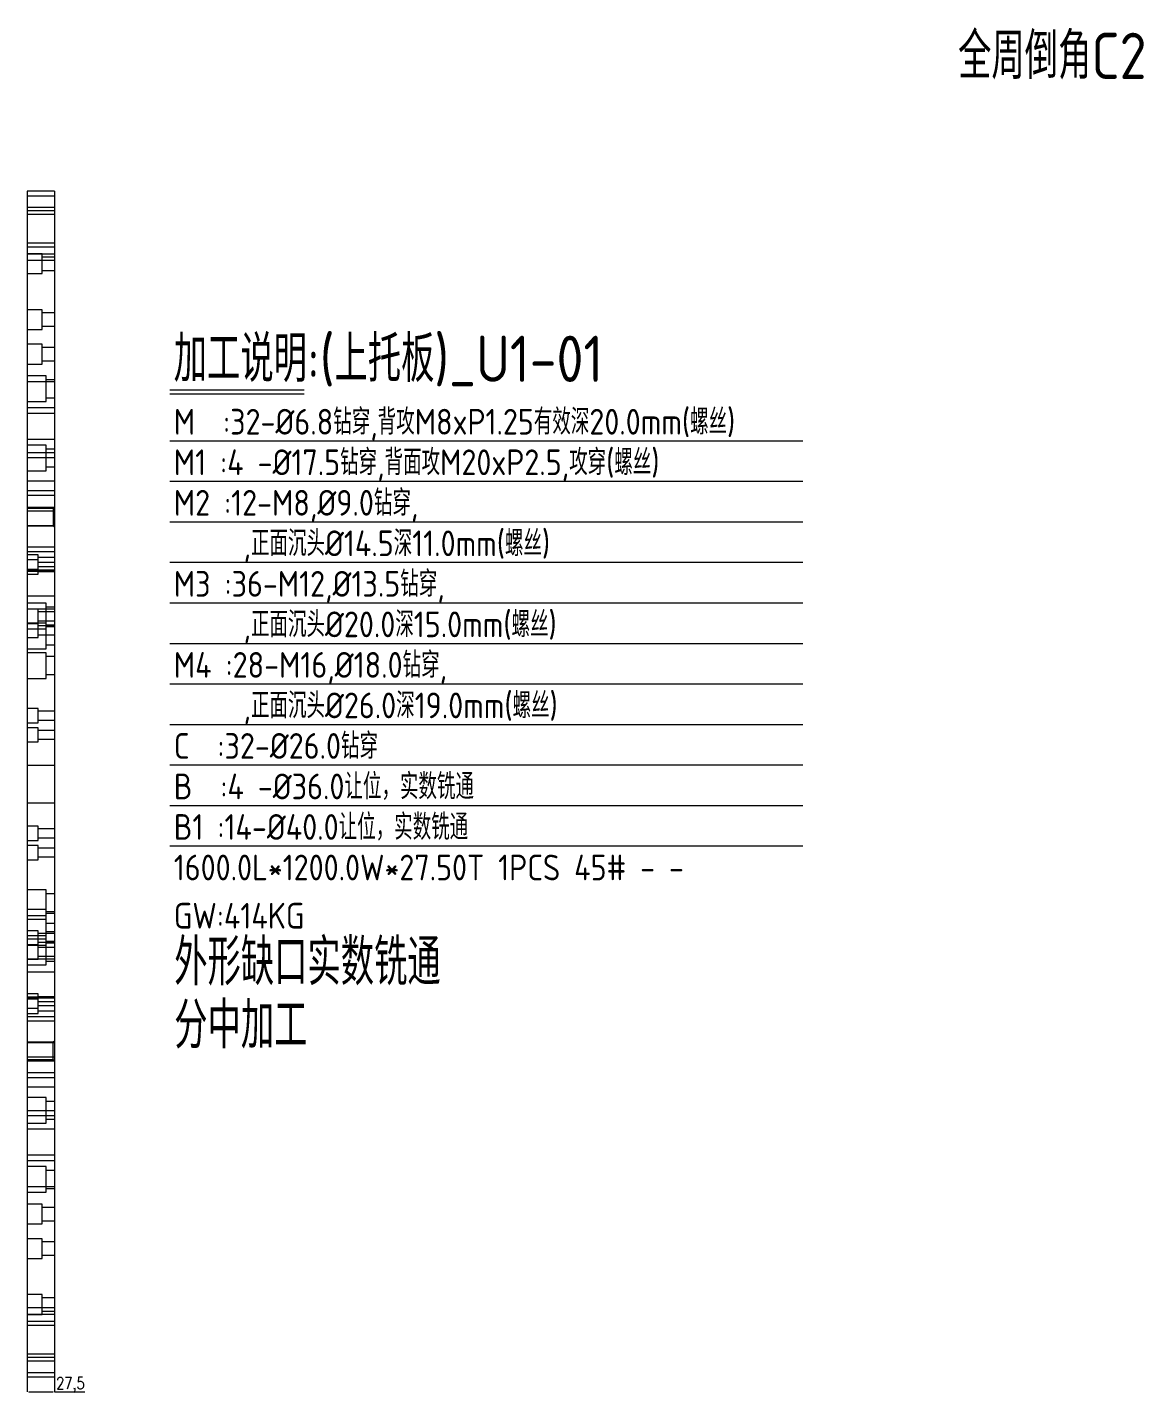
# Model space of a CAD drawing. Header units: millimetres. Extents: x 7173 to 10125, y 73436 to 75014.
# Drawn here: x 8996 to 10125, y 73633 to 75014 of the extents above; entities that cross this region are included whole.
import ezdxf

# ---------------------------------------------------------------- set-up
doc = ezdxf.new("R2010")
doc.units = ezdxf.units.MM
doc.linetypes.add('DASHED', pattern=[0])
doc.layers.add('DIM', color=4, linetype='Continuous', lineweight=20)
doc.layers.add('U1', color=241, linetype='Continuous', lineweight=20)
doc.styles.add('gbenor', font='gbenor.shx', dxfattribs={"bigfont": 'gbcbig.shx'})
doc.styles.add('TXT', font='txt.shx', dxfattribs={"width": 0.8, "bigfont": 'ctxt.shx'})
doc.dimstyles.new('零件', dxfattribs={"dimscale": 1.5, "dimtxt": 8, "dimasz": 1, "dimexe": 0, "dimexo": 0, "dimgap": 0, "dimtad": 1, "dimtxsty": 'TXT', "dimcen": 0, "dimclrd": 252, "dimclre": 252, "dimclrt": 4, "dimazin": 3, "dimtp": 0.001, "dimtm": 0.001, "dimtfac": 1, "dimtmove": 0, "dimatfit": 3, "dimlwd": 5, "dimlwe": 5})

# ---------------------------------------------------------------- blocks, each defined once
blk = doc.blocks.new('*D1112')
at = {"layer": 'Defpoints', "color": 0}
for p in [(8995.7, 73648.7), (9023.2, 73648.7), (9023.2, 73633.7)]:
    blk.add_point(p, dxfattribs=at)
at = {"layer": 'DIM', "color": 252, "lineweight": 5}
for p, q in [((8995.7, 73648.7), (8995.7, 73633.7)), ((9023.2, 73648.7), (9023.2, 73633.7)), ((8997.2, 73633.7), (9021.7, 73633.7)), ((9023.2, 73633.7), (9053.9, 73633.7))]:
    blk.add_line(p, q, dxfattribs=at)
at = {"layer": 'DIM', "color": 252}
for points in [[(8997.2, 73633.9), (8997.2, 73633.4), (8995.7, 73633.7)], [(9021.7, 73633.4), (9021.7, 73633.9), (9023.2, 73633.7)]]:
    blk.add_solid(points, dxfattribs=at)
at = {"layer": 'DIM', "color": 4, "lineweight": 5, "insert": (9039.3, 73640.8), "char_height": 12, "attachment_point": 5, "style": 'TXT'}
blk.add_mtext('27,5', dxfattribs=at)

msp = doc.modelspace()

# ---------------------------------------------------------------- linework, layer by layer
at = {"layer": 'DIM', "color": 8, "linetype": 'Continuous', "lineweight": 5}
for p, q in [((9140.012, 74647.498), (9275.638, 74647.498)), ((9140.012, 74643.598), (9275.638, 74643.598)), ((9140.012, 74596.098), (9780.236, 74596.098)), ((9140.012, 74555.098), (9780.236, 74555.098)), ((9140.012, 74514.098), (9780.236, 74514.098)), ((9140.012, 74473.098), (9780.236, 74473.098)), ((9140.012, 74432.098), (9780.236, 74432.098)), ((9140.012, 74391.098), (9780.236, 74391.098)), ((9140.012, 74350.098), (9780.236, 74350.098)), ((9140.012, 74309.098), (9780.236, 74309.098)), ((9140.012, 74268.098), (9780.236, 74268.098)), ((9140.012, 74227.098), (9780.236, 74227.098)), ((9140.012, 74186.098), (9780.236, 74186.098))]:
    msp.add_line(p, q, dxfattribs=at)
at = {"layer": 'U1', "color": 135, "linetype": 'Continuous', "lineweight": 5}
for p, q in [((8995.69, 74848.684), (8995.69, 74828.684)), ((9023.19, 74848.684), (8995.69, 74848.684)), ((9023.19, 74848.684), (9023.19, 74828.684)), ((8995.69, 74828.684), (8995.69, 73668.684)), ((9023.19, 74828.684), (8995.69, 74828.684)), ((9023.19, 74828.684), (9023.19, 73668.684)), ((8995.69, 73668.684), (8995.69, 73648.684)), ((9023.19, 73668.684), (8995.69, 73668.684)), ((9023.19, 73668.684), (9023.19, 73648.684)), ((9023.19, 73648.684), (8995.69, 73648.684))]:
    msp.add_line(p, q, dxfattribs=at)
at = {"layer": 'U1', "color": 135, "linetype": 'DASHED', "lineweight": 5, "ltscale": 1.645103}
for p, q in [((8995.69, 74843.977), (9023.19, 74843.977)), ((8995.69, 74778.684), (9023.19, 74778.684)), ((9023.19, 73718.684), (8995.69, 73718.684)), ((8995.69, 73653.391), (9023.19, 73653.391))]:
    msp.add_line(p, q, dxfattribs=at)
at = {"layer": 'U1', "color": 5, "linetype": 'DASHED', "lineweight": 5, "ltscale": 1.645103}
for p, q in [((9023.19, 74832.084), (8995.69, 74832.084)), ((9023.19, 74832.084), (8995.69, 74832.084)), ((8995.69, 74825.284), (9023.19, 74825.284)), ((8995.69, 74825.284), (9023.19, 74825.284)), ((9023.19, 74792.084), (8995.69, 74792.084)), ((9023.19, 74792.084), (8995.69, 74792.084)), ((8995.69, 74785.284), (9023.19, 74785.284)), ((8995.69, 74785.284), (9023.19, 74785.284)), ((9021.943, 74527.437), (8995.69, 74527.437)), ((9023.19, 74528.684), (9021.943, 74527.437)), ((9021.943, 74527.437), (9021.943, 74518.684)), ((9021.943, 74518.684), (9021.943, 74509.931)), ((8995.69, 74509.931), (9021.943, 74509.931)), ((9021.943, 74509.931), (9023.19, 74508.684)), ((9021.943, 73987.437), (8995.69, 73987.437)), ((9023.19, 73988.684), (9021.943, 73987.437)), ((9021.943, 73978.684), (9021.943, 73987.437)), ((9021.943, 73969.931), (9021.943, 73978.684)), ((8995.69, 73969.931), (9021.943, 73969.931)), ((9021.943, 73969.931), (9023.19, 73968.684)), ((9023.19, 73712.084), (8995.69, 73712.084)), ((9023.19, 73712.084), (8995.69, 73712.084)), ((8995.69, 73705.284), (9023.19, 73705.284)), ((8995.69, 73705.284), (9023.19, 73705.284)), ((9023.19, 73672.084), (8995.69, 73672.084)), ((9023.19, 73672.084), (8995.69, 73672.084)), ((8995.69, 73665.284), (9023.19, 73665.284)), ((8995.69, 73665.284), (9023.19, 73665.284))]:
    msp.add_line(p, q, dxfattribs=at)
at = {"layer": 'U1', "color": 155, "linetype": 'DASHED', "lineweight": 5, "ltscale": 1.645103}
for p, q in [((8995.69, 74796.184), (9023.19, 74796.184)), ((8995.69, 74796.184), (9023.19, 74796.184)), ((8995.69, 74796.184), (9023.19, 74796.184)), ((8995.69, 74796.184), (9023.19, 74796.184)), ((8995.69, 73701.184), (9023.19, 73701.184)), ((8995.69, 73701.184), (9023.19, 73701.184)), ((8995.69, 73701.184), (9023.19, 73701.184)), ((8995.69, 73701.184), (9023.19, 73701.184))]:
    msp.add_line(p, q, dxfattribs=at)
at = {"layer": 'U1', "color": 31, "linetype": 'DASHED', "lineweight": 5, "ltscale": 1.645103}
for p, q in [((9010.69, 74785.182), (8995.69, 74785.182)), ((9010.69, 74775.182), (9010.69, 74785.182)), ((9023.19, 74781.932), (9010.69, 74781.932)), ((8995.69, 74765.182), (9010.69, 74765.182)), ((9010.69, 74765.182), (9010.69, 74775.182)), ((9010.69, 74768.432), (9023.19, 74768.432)), ((9010.69, 74728.682), (8995.69, 74728.682)), ((9010.69, 74718.682), (9010.69, 74728.682)), ((9023.19, 74725.432), (9010.69, 74725.432)), ((8995.69, 74708.682), (9010.69, 74708.682)), ((9010.69, 74708.682), (9010.69, 74718.682)), ((9010.69, 74711.932), (9023.19, 74711.932)), ((9010.69, 74693.682), (8995.69, 74693.682)), ((9010.69, 74683.682), (9010.69, 74693.682)), ((9023.19, 74690.432), (9010.69, 74690.432)), ((9010.69, 74673.682), (9010.69, 74683.682)), ((8995.69, 74673.682), (9010.69, 74673.682)), ((9010.69, 74676.932), (9023.19, 74676.932)), ((9014.69, 74661.682), (8995.69, 74661.682)), ((9023.19, 74655.682), (8995.69, 74655.682)), ((9014.69, 74648.682), (9014.69, 74661.682)), ((9023.19, 74657.682), (9014.69, 74657.682)), ((9014.69, 74635.682), (9014.69, 74648.682)), ((9014.69, 74639.682), (9023.19, 74639.682)), ((8995.69, 74635.682), (9014.69, 74635.682)), ((8995.69, 74629.682), (9023.19, 74629.682)), ((9023.19, 74623.682), (8995.69, 74623.682)), ((8995.69, 74597.682), (9023.19, 74597.682)), ((9014.69, 74591.682), (8995.69, 74591.682)), ((9014.69, 74578.682), (9014.69, 74591.682)), ((9023.19, 74587.682), (9014.69, 74587.682)), ((9023.19, 74583.872), (8995.69, 74583.872)), ((9023.19, 74578.872), (8995.69, 74578.872)), ((9014.69, 74565.682), (9014.69, 74578.682)), ((8995.69, 74565.682), (9014.69, 74565.682)), ((9014.69, 74569.682), (9023.19, 74569.682)), ((9023.19, 74555.058), (8995.69, 74555.058)), ((8995.69, 74545.872), (9023.19, 74545.872)), ((8995.69, 74540.872), (9023.19, 74540.872)), ((8995.69, 74529.058), (9023.19, 74529.058)), ((9023.19, 74524.682), (8995.69, 74524.682)), ((9023.19, 74510.058), (8995.69, 74510.058)), ((8995.69, 74488.682), (9023.19, 74488.682)), ((8995.69, 74484.058), (9023.19, 74484.058)), ((9006.69, 74480.683), (8995.69, 74480.683)), ((9006.69, 74475.507), (8995.69, 74475.507)), ((9006.69, 74473.433), (9006.69, 74480.683)), ((9023.19, 74477.933), (9006.69, 74477.933)), ((8995.69, 74466.183), (9006.69, 74466.183)), ((9023.19, 74465.058), (8995.69, 74465.058)), ((9023.19, 74463.872), (8995.69, 74463.872)), ((8995.69, 74461.007), (9006.69, 74461.007)), ((9006.69, 74466.183), (9006.69, 74473.433)), ((9023.19, 74472.757), (9006.69, 74472.757)), ((9006.69, 74468.933), (9023.19, 74468.933)), ((9006.69, 74461.007), (9006.69, 74466.183)), ((9006.69, 74463.757), (9023.19, 74463.757)), ((8995.69, 74439.058), (9023.19, 74439.058)), ((9014.69, 74431.682), (8995.69, 74431.682)), ((8995.69, 74425.872), (9023.19, 74425.872)), ((9006.69, 74425.638), (8995.69, 74425.638)), ((9006.69, 74418.388), (9006.69, 74425.638)), ((9023.19, 74422.888), (9006.69, 74422.888)), ((9014.69, 74418.682), (9014.69, 74431.682)), ((9023.19, 74427.682), (9014.69, 74427.682)), ((9014.69, 74405.682), (9014.69, 74418.682)), ((9014.69, 74411.682), (8995.69, 74411.682)), ((9006.69, 74411.496), (8995.69, 74411.496)), ((8995.69, 74411.138), (9006.69, 74411.138)), ((8995.69, 74405.682), (9014.69, 74405.682)), ((9006.69, 74411.496), (9006.69, 74418.388)), ((9006.69, 74413.888), (9023.19, 74413.888)), ((9006.69, 74404.246), (9006.69, 74411.496)), ((9023.19, 74408.746), (9006.69, 74408.746)), ((9014.69, 74409.682), (9023.19, 74409.682)), ((9023.19, 74407.682), (9014.69, 74407.682)), ((9014.69, 74398.682), (9014.69, 74405.682)), ((8995.69, 74396.996), (9006.69, 74396.996)), ((9006.69, 74396.996), (9006.69, 74404.246)), ((9006.69, 74399.746), (9023.19, 74399.746)), ((9014.69, 74385.682), (9014.69, 74398.682)), ((8995.69, 74385.682), (9014.69, 74385.682)), ((9014.69, 74381.682), (8995.69, 74381.682)), ((9014.69, 74389.682), (9023.19, 74389.682)), ((9014.69, 74368.682), (9014.69, 74381.682)), ((9023.19, 74377.682), (9014.69, 74377.682)), ((9014.69, 74355.682), (9014.69, 74368.682)), ((8995.69, 74355.682), (9014.69, 74355.682)), ((9014.69, 74359.682), (9023.19, 74359.682)), ((9006.69, 74325.12), (8995.69, 74325.12)), ((9006.69, 74317.87), (9006.69, 74325.12)), ((9023.19, 74322.37), (9006.69, 74322.37)), ((8995.69, 74310.62), (9006.69, 74310.62)), ((9006.69, 74310.62), (9006.69, 74317.87)), ((9006.69, 74313.37), (9023.19, 74313.37)), ((9006.69, 74305.801), (8995.69, 74305.801)), ((9006.69, 74298.551), (9006.69, 74305.801)), ((9023.19, 74303.051), (9006.69, 74303.051)), ((9006.69, 74291.301), (9006.69, 74298.551)), ((8995.69, 74291.301), (9006.69, 74291.301)), ((9006.69, 74294.051), (9023.19, 74294.051)), ((9023.19, 74267.682), (8995.69, 74267.682)), ((8995.69, 74229.682), (9023.19, 74229.682)), ((9006.69, 74206.063), (8995.69, 74206.063)), ((9006.69, 74198.813), (9006.69, 74206.063)), ((9023.19, 74203.313), (9006.69, 74203.313)), ((9006.69, 74191.563), (9006.69, 74198.813)), ((8995.69, 74191.563), (9006.69, 74191.563)), ((9006.69, 74186.745), (8995.69, 74186.745)), ((9006.69, 74194.313), (9023.19, 74194.313)), ((9006.69, 74179.495), (9006.69, 74186.745)), ((9023.19, 74183.995), (9006.69, 74183.995)), ((8995.69, 74172.245), (9006.69, 74172.245)), ((9006.69, 74172.245), (9006.69, 74179.495)), ((9006.69, 74174.995), (9023.19, 74174.995)), ((9014.69, 74141.682), (8995.69, 74141.682)), ((9014.69, 74128.682), (9014.69, 74141.682)), ((9023.19, 74137.682), (9014.69, 74137.682)), ((9014.69, 74121.682), (9014.69, 74128.682)), ((9014.69, 74121.682), (8995.69, 74121.682)), ((8995.69, 74115.682), (9014.69, 74115.682)), ((9014.69, 74111.682), (9014.69, 74121.682)), ((9014.69, 74119.682), (9023.19, 74119.682)), ((9023.19, 74117.682), (9014.69, 74117.682)), ((9014.69, 74111.682), (8995.69, 74111.682)), ((9014.69, 74098.682), (9014.69, 74111.682)), ((9023.19, 74107.682), (9014.69, 74107.682)), ((9006.69, 74100.369), (8995.69, 74100.369)), ((8995.69, 74095.682), (9014.69, 74095.682)), ((9014.69, 74091.682), (8995.69, 74091.682)), ((9006.69, 74093.119), (9006.69, 74100.369)), ((9023.19, 74097.619), (9006.69, 74097.619)), ((9006.69, 74086.226), (9006.69, 74093.119)), ((9006.69, 74088.619), (9023.19, 74088.619)), ((9014.69, 74099.682), (9023.19, 74099.682)), ((9014.69, 74091.682), (9014.69, 74098.682)), ((9014.69, 74078.682), (9014.69, 74091.682)), ((9014.69, 74089.682), (9023.19, 74089.682)), ((9023.19, 74087.682), (9014.69, 74087.682)), ((9006.69, 74086.227), (8995.69, 74086.227)), ((8995.69, 74085.869), (9006.69, 74085.869)), ((8995.69, 74085.682), (9014.69, 74085.682)), ((9006.69, 74078.977), (9006.69, 74086.227)), ((9023.19, 74083.477), (9006.69, 74083.477)), ((9006.69, 74071.727), (9006.69, 74078.977)), ((9006.69, 74074.477), (9023.19, 74074.477)), ((9014.69, 74065.682), (9014.69, 74078.682)), ((8995.69, 74071.727), (9006.69, 74071.727)), ((9023.19, 74071.492), (8995.69, 74071.492)), ((8995.69, 74065.682), (9014.69, 74065.682)), ((9014.69, 74069.682), (9023.19, 74069.682)), ((9023.19, 74058.307), (8995.69, 74058.307)), ((9006.69, 74036.358), (8995.69, 74036.358)), ((8995.69, 74033.492), (9023.19, 74033.492)), ((8995.69, 74032.307), (9023.19, 74032.307)), ((9006.69, 74029.108), (9006.69, 74036.358)), ((9023.19, 74033.608), (9006.69, 74033.608)), ((9006.69, 74031.181), (8995.69, 74031.181)), ((8995.69, 74021.858), (9006.69, 74021.858)), ((9006.69, 74021.858), (9006.69, 74029.108)), ((9023.19, 74028.431), (9006.69, 74028.431)), ((9006.69, 74024.608), (9023.19, 74024.608)), ((9006.69, 74016.681), (9006.69, 74021.857)), ((9006.69, 74019.431), (9023.19, 74019.431)), ((8995.69, 74016.681), (9006.69, 74016.681)), ((9023.19, 74013.307), (8995.69, 74013.307)), ((9023.19, 74008.682), (8995.69, 74008.682)), ((8995.69, 73987.307), (9023.19, 73987.307)), ((8995.69, 73972.682), (9023.19, 73972.682)), ((9023.19, 73968.307), (8995.69, 73968.307)), ((9023.19, 73956.492), (8995.69, 73956.492)), ((9023.19, 73951.492), (8995.69, 73951.492)), ((8995.69, 73942.307), (9023.19, 73942.307)), ((9014.69, 73931.682), (8995.69, 73931.682)), ((9014.69, 73918.682), (9014.69, 73931.682)), ((9023.19, 73927.682), (9014.69, 73927.682)), ((8995.69, 73918.492), (9023.19, 73918.492)), ((8995.69, 73913.492), (9023.19, 73913.492)), ((9014.69, 73905.682), (9014.69, 73918.682)), ((9014.69, 73909.682), (9023.19, 73909.682)), ((8995.69, 73905.682), (9014.69, 73905.682)), ((9023.19, 73899.682), (8995.69, 73899.682)), ((8995.69, 73873.682), (9023.19, 73873.682)), ((9023.19, 73867.682), (8995.69, 73867.682)), ((9014.69, 73861.682), (8995.69, 73861.682)), ((9014.69, 73848.682), (9014.69, 73861.682)), ((9023.19, 73857.682), (9014.69, 73857.682)), ((8995.69, 73841.682), (9023.19, 73841.682)), ((9014.69, 73835.682), (9014.69, 73848.682)), ((9014.69, 73839.682), (9023.19, 73839.682)), ((8995.69, 73835.682), (9014.69, 73835.682)), ((9010.69, 73823.682), (8995.69, 73823.682)), ((9010.69, 73813.682), (9010.69, 73823.682)), ((9023.19, 73820.432), (9010.69, 73820.432)), ((9010.69, 73803.682), (9010.69, 73813.682)), ((8995.69, 73803.682), (9010.69, 73803.682)), ((9010.69, 73806.932), (9023.19, 73806.932)), ((9010.69, 73788.682), (8995.69, 73788.682)), ((9010.69, 73778.682), (9010.69, 73788.682)), ((9023.19, 73785.432), (9010.69, 73785.432)), ((9010.69, 73768.682), (9010.69, 73778.682)), ((9010.69, 73771.932), (9023.19, 73771.932)), ((8995.69, 73768.682), (9010.69, 73768.682)), ((9010.69, 73732.182), (8995.69, 73732.182)), ((9010.69, 73722.182), (9010.69, 73732.182)), ((9023.19, 73728.932), (9010.69, 73728.932)), ((9010.69, 73712.182), (9010.69, 73722.182)), ((9010.69, 73715.432), (9023.19, 73715.432)), ((8995.69, 73712.182), (9010.69, 73712.182))]:
    msp.add_line(p, q, dxfattribs=at)

# ---------------------------------------------------------------- texts
at = {"layer": 'DIM', "color": 6, "lineweight": 5, "style": 'gbenor'}
msp.add_text('全周倒角C2', height=46.8, dxfattribs=at).set_placement((9937.401, 74962.114))
at = {"layer": 'DIM', "color": 4, "lineweight": 5, "style": 'gbenor'}
for s, height, p in [('加工说明:(上托板)_U1-01', 46.8, (9143.853, 74655.576)), ('M  :32-%%C6.8钻穿,背攻M8xP1.25有效深20.0mm(螺丝)', 26, (9143.912, 74602.319)), ('M1 :4 -%%c17.5钻穿,背面攻M20xP2.5,攻穿(螺丝)', 26, (9143.912, 74561.319)), ('M2 :12-M8,%%c9.0钻穿,', 26, (9143.912, 74520.319)), ('     ,正面沉头%%c14.5深11.0mm(螺丝)', 26, (9143.912, 74479.319)), ('M3 :36-M12,%%c13.5钻穿,', 26, (9143.912, 74438.319)), ('     ,正面沉头%%c20.0深15.0mm(螺丝)', 26, (9143.912, 74397.319)), ('M4 :28-M16,%%c18.0钻穿,', 26, (9143.912, 74356.319)), ('     ,正面沉头%%c26.0深19.0mm(螺丝)', 26, (9143.912, 74315.319)), ('C  :32-%%c26.0钻穿', 26, (9143.912, 74274.319)), ('B  :4 -%%C36.0让位，实数铣通', 26, (9143.912, 74233.319)), ('B1 :14-%%C40.0让位，实数铣通', 26, (9143.912, 74192.319)), ('1600.0L*1200.0W*27.50T 1PCS 45# - -', 26, (9143.912, 74151.319)), ('GW:414KG', 26, (9143.912, 74102.519))]:
    msp.add_text(s, height=height, dxfattribs=at).set_placement(p)
at = {"layer": 'DIM', "color": 21, "lineweight": 5, "style": 'gbenor'}
for s, p in [('外形缺口实数铣通', (9144.349, 74045.176)), ('分中加工', (9144.349, 73981.24))]:
    msp.add_text(s, height=46.8, dxfattribs=at).set_placement(p)

# ---------------------------------------------------------------- dimensions: what is measured, and where the dimension line sits
at = {"layer": 'DIM', "lineweight": 5}
dim = msp.add_linear_dim(base=(9023.19, 73633.684), p1=(8995.69, 73648.684), p2=(9023.19, 73648.684), dimstyle='零件', dxfattribs=at)
dim.commit()
dim.dimension.update_dxf_attribs({"geometry": '*D1112', "text_midpoint": (9039.319, 73640.827)})

doc.saveas('drawing.dxf')
